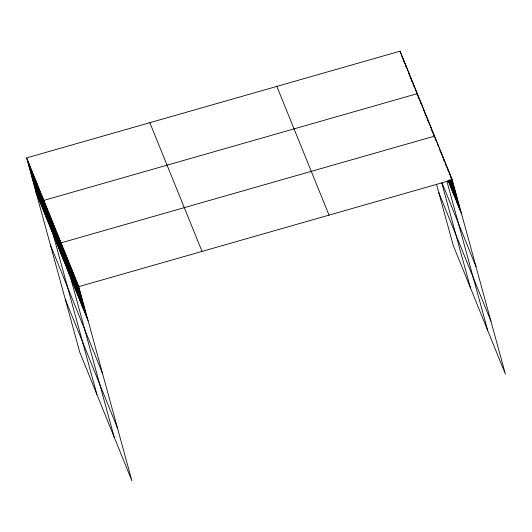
<?xml version="1.0" encoding="UTF-8"?>
<svg xmlns="http://www.w3.org/2000/svg" width="532" height="532" viewBox="0 0 532 532"><rect width="100%" height="100%" fill="white"/><g stroke="black" fill="none" stroke-linecap="round" stroke-linejoin="round"><path stroke-width="0.8" d="M26.6 157.911L78.783 286.635L131.909 480.828L79.727 352.104L26.6 157.911L400.091 51.172L452.273 179.896L505.4 374.089L453.217 245.365L436.486 184.192M78.783 286.635L452.273 179.896M447.984 180.381L461.59 213.93M442.232 183.374L476.047 266.785M438.76 192.511L490.943 321.235M276.84 86.397L329.022 215.121M149.851 122.693L202.034 251.41M35.91 191.946L88.093 320.67M50.367 244.8L102.55 373.524M65.263 299.25L117.446 427.974M451.096 176.976L460.406 211.011M449.912 174.064L450.99 178.02M451.429 179.603L459.222 208.098M448.729 171.144L449.593 174.31M451.109 179.849L458.039 205.179M447.545 168.225L448.409 171.39M450.79 180.102L456.855 202.26M446.361 165.306L447.445 169.269M450.478 180.348L455.671 199.34M445.178 162.393L446.262 166.35M449.946 179.803L454.488 196.428M443.994 159.474L444.646 161.848M449.626 180.055L453.304 193.508M442.81 156.554L444.114 161.302M449.307 180.301L452.127 190.589M441.633 153.635L442.71 157.598M448.995 180.548L450.943 187.67M440.449 150.722L441.533 154.679M448.676 180.8L449.759 184.757M439.266 147.803L440.35 151.76M448.144 180.255L448.576 181.838M438.082 144.884L438.514 146.466M437.118 142.756L437.763 145.136M435.715 139.052L436.366 141.426M435.615 140.089L434.531 136.132L61.04 242.871L114.167 437.058M446.913 181.379L487.658 330.319M433.387 133.299L434.032 135.673M432.237 130.466L433.54 135.214M431.093 127.633L432.39 132.388M429.942 124.807L430.807 127.973M428.792 121.974L429.444 124.348M427.648 119.141L428.293 121.515M426.498 116.309L427.582 120.265M425.347 113.476L425.999 115.85M424.204 110.643L425.5 115.391M423.053 107.81L423.918 110.982M421.903 104.984L422.554 107.358M420.759 102.151L421.404 104.525M419.608 99.318L420.692 103.275M418.465 96.485L419.11 98.859M418.611 98.4L417.314 93.652L43.824 200.391L96.944 394.584M441.706 182.808L470.434 287.845M416.164 90.819L417.467 95.567M415.02 87.993L415.884 91.158M413.869 85.16L414.521 87.534M412.719 82.327L413.803 86.284M411.575 79.494L412.22 81.868M410.425 76.661L411.721 81.409M409.274 73.828L410.578 78.576M408.13 70.995L408.995 74.167M406.98 68.169L407.632 70.543M405.836 65.336L406.481 67.71M404.686 62.503L405.77 66.46M403.535 59.67L404.406 62.836M402.392 56.838L403.688 61.586M401.241 54.005L402.106 57.17M400.091 51.172L400.742 53.552M77.599 283.716L86.909 317.75M76.415 280.803L85.725 314.838M75.231 277.884L84.548 311.918M74.054 274.964L83.364 308.999M72.871 272.045L82.181 306.08M71.687 269.132L80.997 303.167M70.503 266.213L79.813 300.248M69.32 263.293L78.63 297.328M68.136 260.374L77.446 294.409M66.952 257.461L76.262 291.496M65.775 254.542L75.085 288.577M64.591 251.623L73.901 285.657M63.408 248.703L72.718 282.738M62.224 245.791L71.534 279.825M59.89 240.038L69.207 274.073M58.746 237.206L68.056 271.24M57.596 234.373L66.906 268.407M56.452 231.546L65.762 265.581M55.301 228.713L64.611 262.748M54.151 225.881L63.461 259.915M53.007 223.048L62.317 257.082M51.857 220.215L61.167 254.249M50.706 217.382L60.016 251.417M49.562 214.549L58.872 248.584M48.412 211.723L57.722 245.757M47.262 208.89L56.578 242.925M46.118 206.057L55.428 240.092M44.967 203.224L54.277 237.259M42.673 197.558L51.983 231.593M41.523 194.732L50.833 228.76M40.379 191.899L49.689 225.934M39.228 189.066L48.538 223.101M38.078 186.233L47.388 220.268M36.934 183.4L46.244 217.435M35.784 180.567L45.094 214.602M34.633 177.735L43.95 211.769M33.489 174.908L42.799 208.943M32.339 172.075L41.649 206.11M31.195 169.243L40.505 203.277M30.045 166.41L39.355 200.444M28.894 163.577L38.204 197.611M27.75 160.744L37.06 194.779"/></g></svg>
